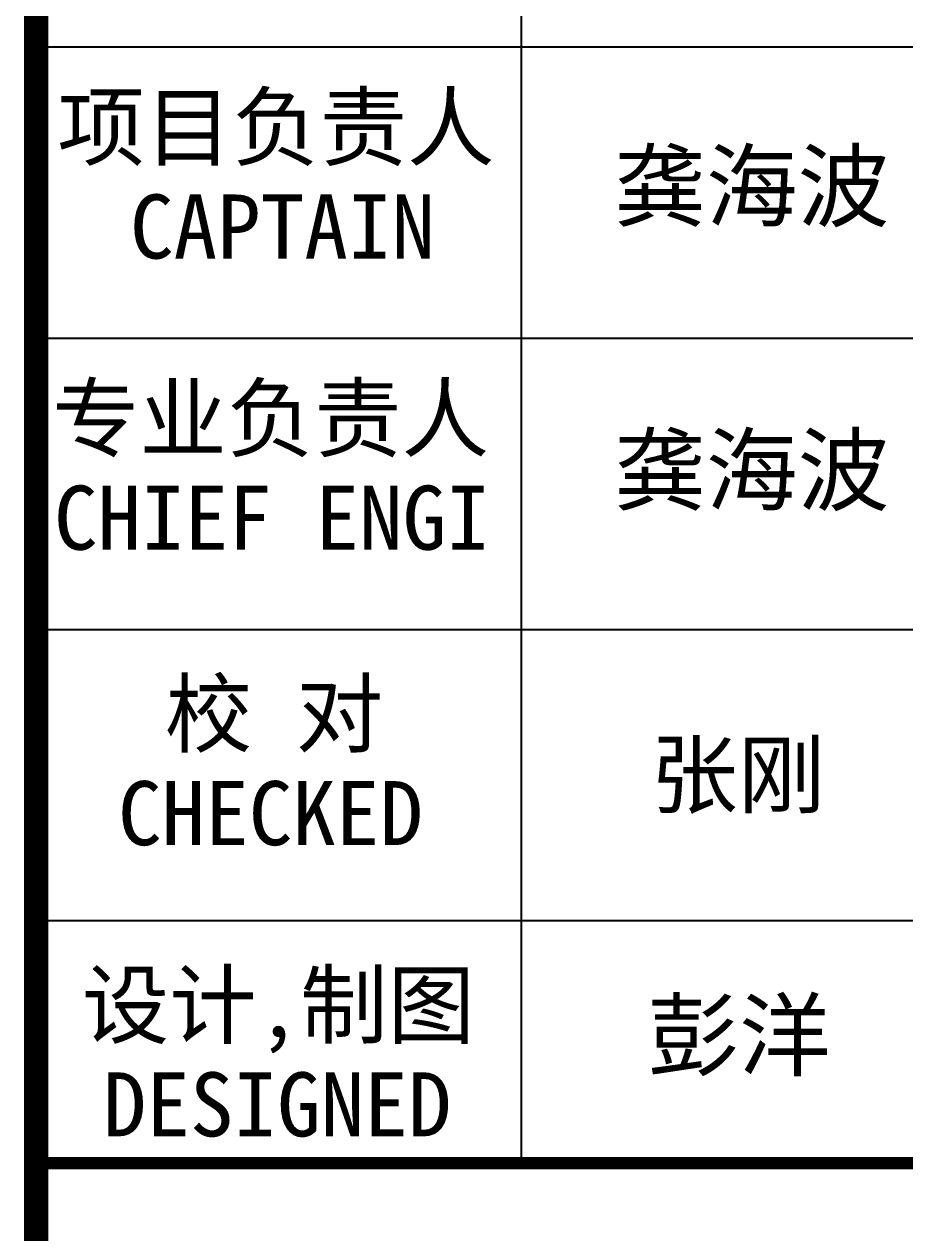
# Model space of a CAD drawing. Extents: x 69728788 to 150676229, y 15322671 to 43663798.
# Drawn here: x 75317047 to 75321203, y 19708061 to 19713766 of the extents above; entities that cross this region are included whole.
import ezdxf

# ---------------------------------------------------------------- set-up
doc = ezdxf.new("R2010")
doc.units = 0
doc.header["$LTSCALE"] = 1000
doc.header["$MEASUREMENT"] = 0
doc.layers.add('图框', color=253, linetype='CONTINUOUS')
doc.styles.add('STYLE-黑体', font='simhei.ttf')

msp = doc.modelspace()

# ---------------------------------------------------------------- linework, layer by layer
at = {"layer": '图框', "color": 0}
for p, q in [((75317103.6, 19713658.8), (75324014.3, 19713658.8)), ((75317103.6, 19712284.3), (75324014.3, 19712284.3)), ((75317103.6, 19710909.8), (75324014.3, 19710909.8)), ((75317103.6, 19709535.3), (75324014.3, 19709535.3))]:
    msp.add_line(p, q, dxfattribs=at)
at = {"layer": '图框', "color": 4, "const_width": 113.4}
msp.add_lwpolyline([(75324014.3, 19660232.8), (75317103.6, 19660232.8), (75317103.6, 19726242.8), (75324014.3, 19726242.8)], dxfattribs=at)
at = {"layer": '图框', "color": 0, "const_width": 57.5}
msp.add_lwpolyline([(75317103.6, 19716178.6), (75324014.3, 19716178.6), (75324014.3, 19704495.6), (75317103.6, 19704495.6)], close=True, dxfattribs=at)
at = {"layer": '图框', "color": 0}
msp.add_lwpolyline([(75319394.4, 19708389.9), (75319394.4, 19715033.2)], dxfattribs=at)
at = {"layer": '图框', "color": 0, "const_width": 57.5}
msp.add_lwpolyline([(75317103.6, 19708389.9), (75324014.3, 19708389.9)], dxfattribs=at)

# ---------------------------------------------------------------- texts
at = {"layer": '图框', "color": 0, "style": 'STYLE-黑体'}
for s, p in [('项目负责人', (75317204.1, 19713129.8)), ('CAPTAIN', (75317546.2, 19712660.2)), ('专业负责人', (75317178.4, 19711755.4)), ('CHIEF ENGI', (75317187.3, 19711285.7)), ('校 对', (75317710.4, 19710360.8)), ('CHECKED  ', (75317489.8, 19709891.2)), ('设计,制图', (75317319.2, 19708986.3)), ('DESIGNED ', (75317418, 19708516.7))]:
    msp.add_text(s, height=302.39, dxfattribs=at).set_placement(p)
at = {"layer": '图框', "color": 4, "style": 'STYLE-黑体'}
for s, height, p in [('龚海波', 317.5, (75319831.1, 19712843)), ('龚海波', 317.5, (75319831.1, 19711502.9)), ('张刚', 302.39, (75320002.7, 19710073)), ('彭洋', 317.5, (75319987.2, 19708835.1))]:
    msp.add_text(s, height=height, dxfattribs=at).set_placement(p)

doc.saveas('drawing.dxf')
